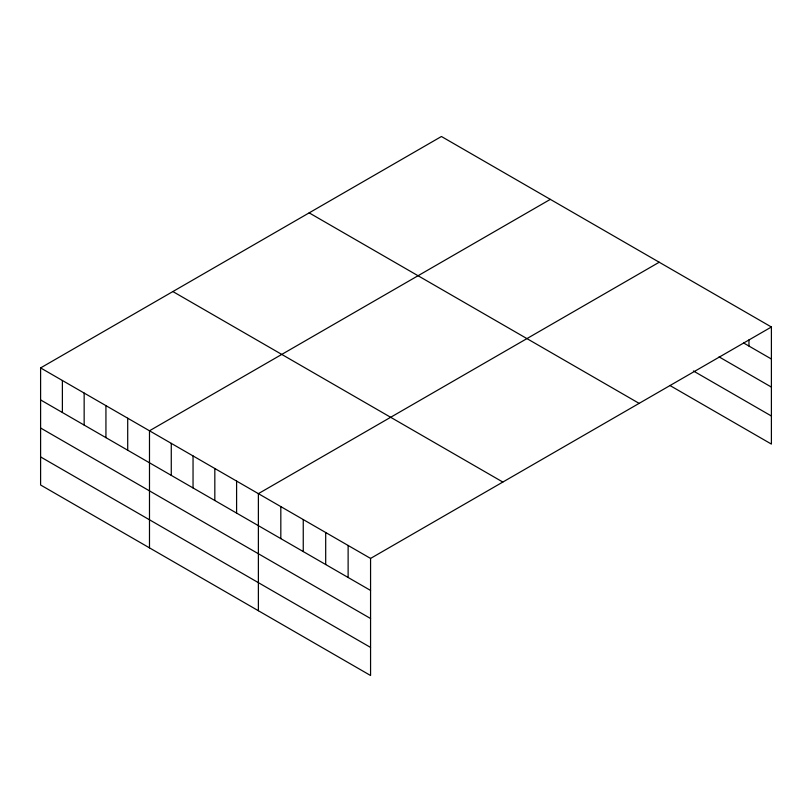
<?xml version="1.0" encoding="UTF-8"?>
<svg xmlns="http://www.w3.org/2000/svg" width="812" height="812" viewBox="0 0 812 812"><rect width="100%" height="100%" fill="white"/><g stroke="black" fill="none" stroke-linecap="round" stroke-linejoin="round"><path stroke-width="1.22" d="M771.4 327.003L370.566 558.423L370.566 675.503L40.6 484.997L40.6 367.917L441.434 136.497L771.4 327.003L771.4 444.083L669.9 385.477M550.323 199.366L149.489 430.786L149.489 547.867M659.212 262.235L258.378 493.655L258.378 610.726M743.619 342.979L771.4 359.016M719.046 356.864L771.4 387.091M693.397 370.982L771.4 416.008M309.159 212.866L639.125 403.371M172.875 291.549L502.841 482.054M40.6 367.917L370.566 558.423M40.6 399.93L370.566 590.436M40.6 428.005L370.566 618.511M40.6 456.923L370.566 647.428M748.958 339.903L748.958 346.064M348.125 545.471L348.125 577.474M325.693 532.51L325.693 564.523M303.252 519.558L303.252 551.571M280.82 506.607L280.82 538.62M236.596 481.08L236.596 513.093M214.825 468.504L214.825 500.517M193.043 455.928L193.043 487.941M171.271 443.362L171.271 475.365M127.707 418.21L127.707 450.224M105.936 405.635L105.936 437.648M84.154 393.069L84.154 425.072M62.382 380.493L62.382 412.506"/></g></svg>
